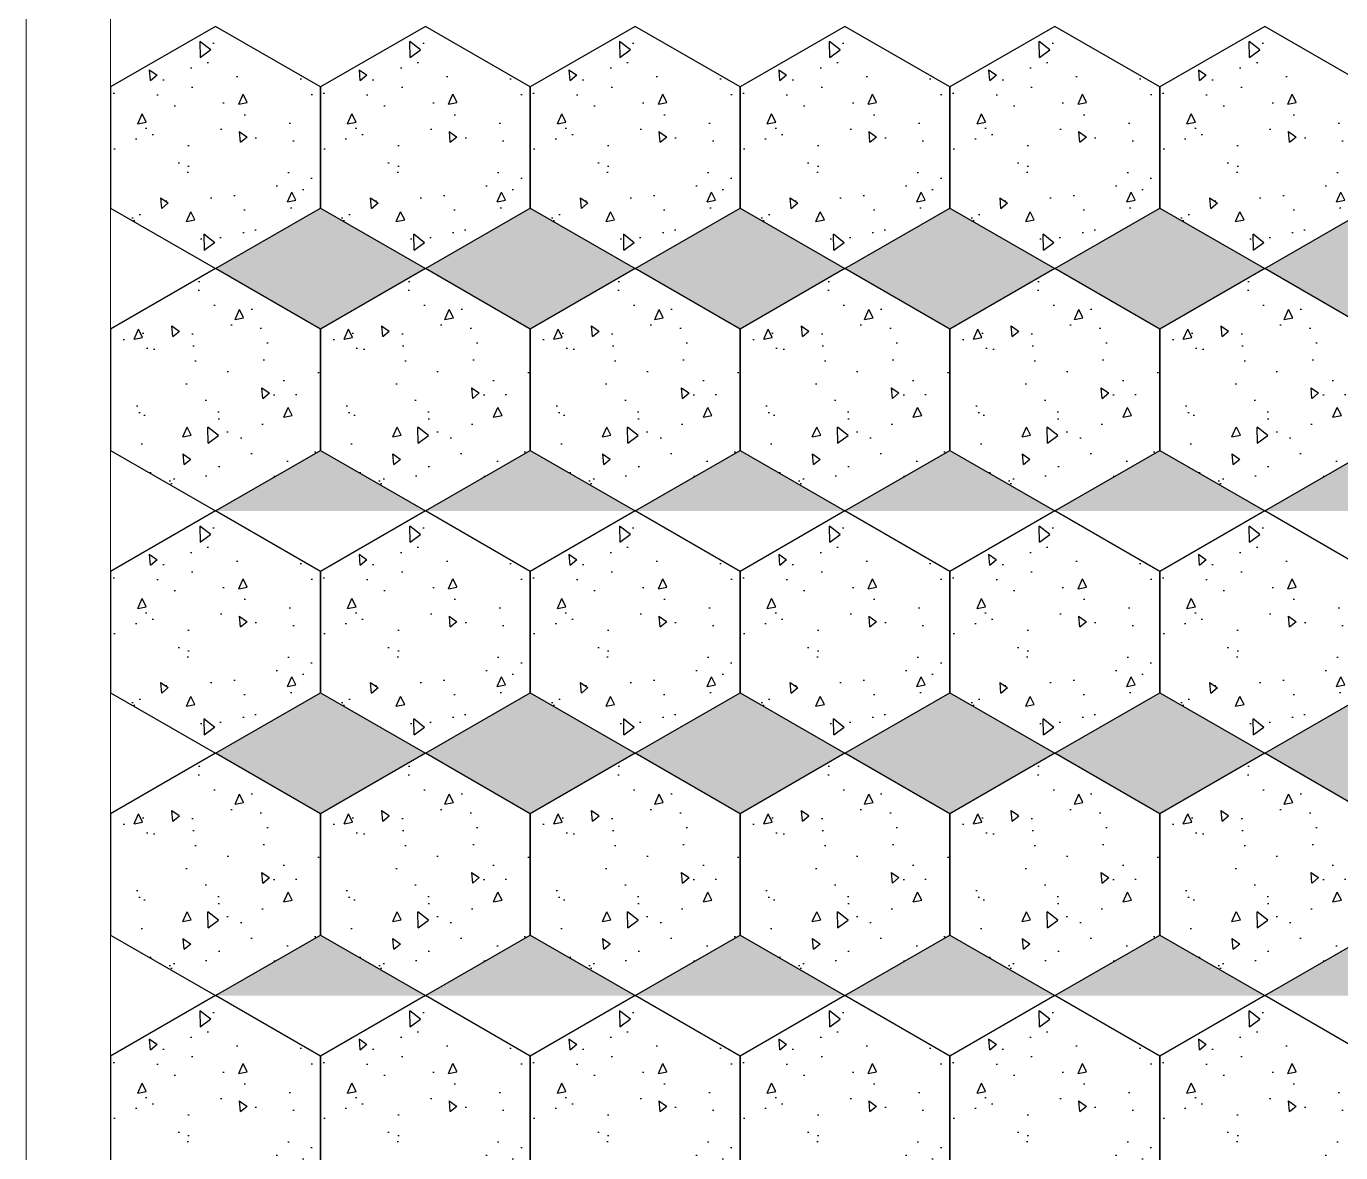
# Model space of a CAD drawing. Header units: millimetres. Extents: x 86441 to 190201, y 16532 to 98188.
# Drawn here: x 154605 to 155774, y 71362 to 72363 of the extents above; entities that cross this region are included whole.
import ezdxf

# ---------------------------------------------------------------- set-up
doc = ezdxf.new("R2010")
doc.units = ezdxf.units.MM
doc.header["$LTSCALE"] = 0.1

msp = doc.modelspace()

# ---------------------------------------------------------------- hatches: boundary and pattern name
at = {"true_color": 0xa19859, "transparency": 33554687}
h = msp.add_hatch(dxfattribs=at)
h.set_pattern_fill('AR-CONC', color=55, scale=0.5, angle=45)
h.set_pattern_definition([(95, (66395.765, 53084.83), (70.047325, 58.77669), [9.525, -104.775]), (40, (66395.765, 53084.83), (-80.00923, 55.08836), [7.62, -83.82029]), (145.45144, (66401.6, 53089.725), (-9.9619, 113.86505), [8.095, -89.04512]), (91.1842, (66377.8, 53102.79), (110.70512, 80.9767), [14.2875, -157.1625]), (141.63556, (66387.03, 53109.54), (-3.5433, 171.41338), [12.14251, -133.5678]), (36.18415, (66377.8, 53102.79), (-3.5433, 171.41338), [11.42998, -125.72987]), (66, (66391.275, 53107.28), (89.75999, 17.447575), [9.525, -104.775]), (11, (66391.27, 53107.28), (-43.26996, 86.9706), [7.62, -83.82]), (116.45145, (66398.755, 53108.73), (46.49003, 104.41817), [8.095, -89.04497]), (82.5, (66395.765, 53084.827), (-28.802735, 30.986707), [0, -82.804, 0, -85.09, 0, -84.1375]), (52.5, (66395.765, 53084.827), (-11.794864, 59.0435), [0, -48.514, 0, -80.899, 0, -32.0675]), (12.5, (66375.74, 53064.8), (49.963932, 45.913098), [0, -31.75, 0, -99.06, 0, -131.445]), (2.5, (66366.76, 53055.82), (43.381952, 61.361196), [0, -41.275, 0, -65.786, 0, -93.345])])
h.paths.add_polyline_path([(154679.9, 71986.2), (154773.2, 71932.4), (154866.5, 71986.2), (154866.5, 72094), (154773.2, 72147.8), (154679.9, 72094)])
h.paths.add_polyline_path([(154679.9, 72201.7), (154773.2, 72147.8), (154866.5, 72201.7), (154866.5, 72309.4), (154773.2, 72363.2), (154679.9, 72309.4)])
h = msp.add_hatch(dxfattribs=at)
h.set_pattern_fill('AR-CONC', color=55, scale=0.5, angle=45)
h.set_pattern_definition([(95, (66582.33, 53084.83), (70.047325, 58.77669), [9.525, -104.775]), (40, (66582.33, 53084.83), (-80.00923, 55.08836), [7.62, -83.82029]), (145.45144, (66588.17, 53089.725), (-9.9619, 113.86505), [8.095, -89.04512]), (91.1842, (66564.37, 53102.79), (110.70512, 80.9767), [14.2875, -157.1625]), (141.63556, (66573.6, 53109.54), (-3.5433, 171.41338), [12.14251, -133.5678]), (36.18415, (66564.37, 53102.79), (-3.5433, 171.41338), [11.42998, -125.72987]), (66, (66577.84, 53107.28), (89.75999, 17.447575), [9.525, -104.775]), (11, (66577.84, 53107.28), (-43.26996, 86.9706), [7.62, -83.82]), (116.45145, (66585.32, 53108.73), (46.49003, 104.41817), [8.095, -89.04497]), (82.5, (66582.332, 53084.827), (-28.802735, 30.986707), [0, -82.804, 0, -85.09, 0, -84.1375]), (52.5, (66582.33, 53084.827), (-11.794864, 59.0435), [0, -48.514, 0, -80.899, 0, -32.0675]), (12.5, (66562.306, 53064.8), (49.963932, 45.913098), [0, -31.75, 0, -99.06, 0, -131.445]), (2.5, (66553.326, 53055.82), (43.381952, 61.361196), [0, -41.275, 0, -65.786, 0, -93.345])])
h.paths.add_polyline_path([(154959.8, 71932.4), (155053.1, 71986.2), (155053.1, 72094), (154959.8, 72147.8), (154866.5, 72094), (154866.5, 71986.2)])
h.paths.add_polyline_path([(154866.5, 72201.7), (154959.8, 72147.8), (155053.1, 72201.7), (155053.1, 72309.4), (154959.8, 72363.2), (154866.5, 72309.4)])
h = msp.add_hatch(dxfattribs=at)
h.set_pattern_fill('AR-CONC', color=55, scale=0.5, angle=45)
h.set_pattern_definition([(95, (66768.9, 53084.83), (70.047325, 58.77669), [9.525, -104.775]), (40, (66768.9, 53084.83), (-80.00923, 55.08836), [7.62, -83.82029]), (145.45144, (66774.74, 53089.725), (-9.9619, 113.86505), [8.095, -89.04512]), (91.1842, (66750.94, 53102.79), (110.70512, 80.9767), [14.2875, -157.1625]), (141.63556, (66760.16, 53109.54), (-3.5433, 171.41338), [12.14251, -133.5678]), (36.18415, (66750.94, 53102.79), (-3.5433, 171.41338), [11.42998, -125.72987]), (66, (66764.41, 53107.28), (89.75999, 17.447575), [9.525, -104.775]), (11, (66764.41, 53107.28), (-43.26996, 86.9706), [7.62, -83.82]), (116.45145, (66771.89, 53108.73), (46.49003, 104.41817), [8.095, -89.04497]), (82.5, (66768.9, 53084.827), (-28.802735, 30.986707), [0, -82.804, 0, -85.09, 0, -84.1375]), (52.5, (66768.9, 53084.827), (-11.794864, 59.0435), [0, -48.514, 0, -80.899, 0, -32.0675]), (12.5, (66748.874, 53064.8), (49.963932, 45.913098), [0, -31.75, 0, -99.06, 0, -131.445]), (2.5, (66739.894, 53055.82), (43.381952, 61.361196), [0, -41.275, 0, -65.786, 0, -93.345])])
h.paths.add_polyline_path([(155053.1, 71986.2), (155146.4, 71932.4), (155239.6, 71986.2), (155239.6, 72094), (155146.4, 72147.8), (155053.1, 72094)])
h.paths.add_polyline_path([(155053.1, 72201.7), (155146.4, 72147.8), (155239.6, 72201.7), (155239.6, 72309.4), (155146.4, 72363.2), (155053.1, 72309.4)])
h = msp.add_hatch(dxfattribs=at)
h.set_pattern_fill('AR-CONC', color=55, scale=0.5, angle=45)
h.set_pattern_definition([(95, (66955.47, 53084.83), (70.047325, 58.77669), [9.525, -104.775]), (40, (66955.47, 53084.83), (-80.00923, 55.08836), [7.62, -83.82029]), (145.45144, (66961.305, 53089.725), (-9.9619, 113.86505), [8.095, -89.04512]), (91.1842, (66937.51, 53102.79), (110.70512, 80.9767), [14.2875, -157.1625]), (141.63556, (66946.73, 53109.54), (-3.5433, 171.41338), [12.14251, -133.5678]), (36.18415, (66937.5, 53102.79), (-3.5433, 171.41338), [11.42998, -125.72987]), (66, (66950.98, 53107.28), (89.75999, 17.447575), [9.525, -104.775]), (11, (66950.98, 53107.28), (-43.26996, 86.9706), [7.62, -83.82]), (116.45145, (66958.46, 53108.73), (46.49003, 104.41817), [8.095, -89.04497]), (82.5, (66955.467, 53084.827), (-28.802735, 30.986707), [0, -82.804, 0, -85.09, 0, -84.1375]), (52.5, (66955.467, 53084.827), (-11.794864, 59.0435), [0, -48.514, 0, -80.899, 0, -32.0675]), (12.5, (66935.44, 53064.8), (49.963932, 45.913098), [0, -31.75, 0, -99.06, 0, -131.445]), (2.5, (66926.46, 53055.82), (43.381952, 61.361196), [0, -41.275, 0, -65.786, 0, -93.345])])
h.paths.add_polyline_path([(155332.9, 71932.4), (155426.2, 71986.2), (155426.2, 72094), (155332.9, 72147.8), (155239.6, 72094), (155239.6, 71986.2)])
h.paths.add_polyline_path([(155239.6, 72201.7), (155332.9, 72147.8), (155426.2, 72201.7), (155426.2, 72309.4), (155332.9, 72363.2), (155239.6, 72309.4)])
h = msp.add_hatch(dxfattribs=at)
h.set_pattern_fill('AR-CONC', color=55, scale=0.5, angle=45)
h.set_pattern_definition([(95, (67142.035, 53084.83), (70.047325, 58.77669), [9.525, -104.775]), (40, (67142.035, 53084.83), (-80.00923, 55.08836), [7.62, -83.82029]), (145.45144, (67147.87, 53089.725), (-9.9619, 113.86505), [8.095, -89.04512]), (91.1842, (67124.07, 53102.79), (110.70512, 80.9767), [14.2875, -157.1625]), (141.63556, (67133.3, 53109.54), (-3.5433, 171.41338), [12.14251, -133.5678]), (36.18415, (67124.07, 53102.79), (-3.5433, 171.41338), [11.42998, -125.72987]), (66, (67137.545, 53107.28), (89.75999, 17.447575), [9.525, -104.775]), (11, (67137.545, 53107.28), (-43.26996, 86.9706), [7.62, -83.82]), (116.45145, (67145.025, 53108.73), (46.49003, 104.41817), [8.095, -89.04497]), (82.5, (67142.035, 53084.827), (-28.802735, 30.986707), [0, -82.804, 0, -85.09, 0, -84.1375]), (52.5, (67142.035, 53084.827), (-11.794864, 59.0435), [0, -48.514, 0, -80.899, 0, -32.0675]), (12.5, (67122.01, 53064.8), (49.963932, 45.913098), [0, -31.75, 0, -99.06, 0, -131.445]), (2.5, (67113.03, 53055.82), (43.381952, 61.361196), [0, -41.275, 0, -65.786, 0, -93.345])])
h.paths.add_polyline_path([(155426.2, 71986.2), (155519.5, 71932.4), (155612.8, 71986.2), (155612.8, 72094), (155519.5, 72147.8), (155426.2, 72094)])
h.paths.add_polyline_path([(155426.2, 72201.7), (155519.5, 72147.8), (155612.8, 72201.7), (155612.8, 72309.4), (155519.5, 72363.2), (155426.2, 72309.4)])
h = msp.add_hatch(dxfattribs=at)
h.set_pattern_fill('AR-CONC', color=55, scale=0.5, angle=45)
h.set_pattern_definition([(95, (67328.6, 53084.83), (70.047325, 58.77669), [9.525, -104.775]), (40, (67328.6, 53084.83), (-80.00923, 55.08836), [7.62, -83.82029]), (145.45144, (67334.44, 53089.725), (-9.9619, 113.86505), [8.095, -89.04512]), (91.1842, (67310.64, 53102.79), (110.70512, 80.9767), [14.2875, -157.1625]), (141.63556, (67319.87, 53109.54), (-3.5433, 171.41338), [12.14251, -133.5678]), (36.18415, (67310.64, 53102.79), (-3.5433, 171.41338), [11.42998, -125.72987]), (66, (67324.11, 53107.28), (89.75999, 17.447575), [9.525, -104.775]), (11, (67324.11, 53107.28), (-43.26996, 86.9706), [7.62, -83.82]), (116.45145, (67331.59, 53108.73), (46.49003, 104.41817), [8.095, -89.04497]), (82.5, (67328.602, 53084.827), (-28.802735, 30.986707), [0, -82.804, 0, -85.09, 0, -84.1375]), (52.5, (67328.602, 53084.827), (-11.794864, 59.0435), [0, -48.514, 0, -80.899, 0, -32.0675]), (12.5, (67308.577, 53064.8), (49.963932, 45.913098), [0, -31.75, 0, -99.06, 0, -131.445]), (2.5, (67299.596, 53055.82), (43.381952, 61.361196), [0, -41.275, 0, -65.786, 0, -93.345])])
h.paths.add_polyline_path([(155706.1, 71932.4), (155799.3, 71986.2), (155799.3, 72094), (155706.1, 72147.8), (155612.8, 72094), (155612.8, 71986.2)])
h.paths.add_polyline_path([(155612.8, 72201.7), (155706.1, 72147.8), (155799.3, 72201.7), (155799.3, 72309.4), (155706.1, 72363.2), (155612.8, 72309.4)])
at = {"true_color": 0xffffff, "transparency": 33554687}
h = msp.add_hatch(color=7, dxfattribs=at)
h.dxf.hatch_style = 1
h.set_gradient(color1=(114, 89, 52), color2=(161, 152, 89))
h.paths.add_polyline_path([(154866.5, 72201.7), (154773.2, 72147.8), (154866.5, 72094), (154959.8, 72147.8)])
h.paths.add_polyline_path([(154866.5, 71986.2), (154773.2, 71932.4), (154959.8, 71932.4)])
h = msp.add_hatch(color=7, dxfattribs=at)
h.dxf.hatch_style = 1
h.set_gradient(color1=(114, 89, 52), color2=(161, 152, 89))
h.paths.add_polyline_path([(155146.4, 72147.8), (155053.1, 72201.7), (154959.8, 72147.8), (155053.1, 72094)])
h.paths.add_polyline_path([(155053.1, 71986.2), (154959.8, 71932.4), (155146.4, 71932.4)])
h = msp.add_hatch(color=7, dxfattribs=at)
h.dxf.hatch_style = 1
h.set_gradient(color1=(114, 89, 52), color2=(161, 152, 89))
h.paths.add_polyline_path([(155239.6, 72201.7), (155146.4, 72147.8), (155239.6, 72094), (155332.9, 72147.8)])
h.paths.add_polyline_path([(155239.6, 71986.2), (155146.4, 71932.4), (155332.9, 71932.4)])
h = msp.add_hatch(color=7, dxfattribs=at)
h.dxf.hatch_style = 1
h.set_gradient(color1=(114, 89, 52), color2=(161, 152, 89))
h.paths.add_polyline_path([(155519.5, 72147.8), (155426.2, 72201.7), (155332.9, 72147.8), (155426.2, 72094)])
h.paths.add_polyline_path([(155426.2, 71986.2), (155332.9, 71932.4), (155519.5, 71932.4)])
h = msp.add_hatch(color=7, dxfattribs=at)
h.dxf.hatch_style = 1
h.set_gradient(color1=(114, 89, 52), color2=(161, 152, 89))
h.paths.add_polyline_path([(155612.8, 72201.7), (155519.5, 72147.8), (155612.8, 72094), (155706.1, 72147.8)])
h.paths.add_polyline_path([(155612.8, 71986.2), (155519.5, 71932.4), (155706.1, 71932.4)])
h = msp.add_hatch(color=7, dxfattribs=at)
h.dxf.hatch_style = 1
h.set_gradient(color1=(114, 89, 52), color2=(161, 152, 89))
h.paths.add_polyline_path([(155892.6, 72147.8), (155799.3, 72201.7), (155706.1, 72147.8), (155799.3, 72094)])
h.paths.add_polyline_path([(155799.3, 71986.2), (155706.1, 71932.4), (155892.6, 71932.4)])
at = {"true_color": 0xa19859, "transparency": 33554687}
h = msp.add_hatch(dxfattribs=at)
h.set_pattern_fill('AR-CONC', color=55, scale=0.5, angle=45)
h.set_pattern_definition([(95, (66395.765, 52653.97), (70.047325, 58.77669), [9.525, -104.775]), (40, (66395.765, 52653.97), (-80.00923, 55.08836), [7.62, -83.82029]), (145.45144, (66401.6, 52658.87), (-9.9619, 113.86505), [8.095, -89.04512]), (91.1842, (66377.8, 52671.93), (110.70512, 80.9767), [14.2875, -157.1625]), (141.63556, (66387.03, 52678.68), (-3.5433, 171.41338), [12.14251, -133.5678]), (36.18415, (66377.8, 52671.93), (-3.5433, 171.41338), [11.42998, -125.72987]), (66, (66391.275, 52676.42), (89.75999, 17.447575), [9.525, -104.775]), (11, (66391.27, 52676.42), (-43.26996, 86.9706), [7.62, -83.82]), (116.45145, (66398.755, 52677.87), (46.49003, 104.41817), [8.095, -89.04497]), (82.5, (66395.765, 52653.968), (-28.802735, 30.986707), [0, -82.804, 0, -85.09, 0, -84.1375]), (52.5, (66395.765, 52653.97), (-11.794864, 59.0435), [0, -48.514, 0, -80.899, 0, -32.0675]), (12.5, (66375.74, 52633.942), (49.963932, 45.913098), [0, -31.75, 0, -99.06, 0, -131.445]), (2.5, (66366.76, 52624.96), (43.381952, 61.361196), [0, -41.275, 0, -65.786, 0, -93.345])])
h.paths.add_polyline_path([(154679.9, 71555.4), (154773.2, 71501.5), (154866.5, 71555.4), (154866.5, 71663.1), (154773.2, 71717), (154679.9, 71663.1)])
h.paths.add_polyline_path([(154679.9, 71770.8), (154773.2, 71717), (154866.5, 71770.8), (154866.5, 71878.5), (154773.2, 71932.4), (154679.9, 71878.5)])
h = msp.add_hatch(dxfattribs=at)
h.set_pattern_fill('AR-CONC', color=55, scale=0.5, angle=45)
h.set_pattern_definition([(95, (66582.33, 52653.97), (70.047325, 58.77669), [9.525, -104.775]), (40, (66582.33, 52653.97), (-80.00923, 55.08836), [7.62, -83.82029]), (145.45144, (66588.17, 52658.87), (-9.9619, 113.86505), [8.095, -89.04512]), (91.1842, (66564.37, 52671.93), (110.70512, 80.9767), [14.2875, -157.1625]), (141.63556, (66573.6, 52678.68), (-3.5433, 171.41338), [12.14251, -133.5678]), (36.18415, (66564.37, 52671.93), (-3.5433, 171.41338), [11.42998, -125.72987]), (66, (66577.84, 52676.42), (89.75999, 17.447575), [9.525, -104.775]), (11, (66577.84, 52676.42), (-43.26996, 86.9706), [7.62, -83.82]), (116.45145, (66585.32, 52677.87), (46.49003, 104.41817), [8.095, -89.04497]), (82.5, (66582.332, 52653.968), (-28.802735, 30.986707), [0, -82.804, 0, -85.09, 0, -84.1375]), (52.5, (66582.33, 52653.97), (-11.794864, 59.0435), [0, -48.514, 0, -80.899, 0, -32.0675]), (12.5, (66562.306, 52633.942), (49.963932, 45.913098), [0, -31.75, 0, -99.06, 0, -131.445]), (2.5, (66553.326, 52624.96), (43.381952, 61.361196), [0, -41.275, 0, -65.786, 0, -93.345])])
h.paths.add_polyline_path([(154866.5, 71555.4), (154959.8, 71501.5), (155053.1, 71555.4), (155053.1, 71663.1), (154959.8, 71717), (154866.5, 71663.1)])
h.paths.add_polyline_path([(154959.8, 71717), (155053.1, 71770.8), (155053.1, 71878.5), (154959.8, 71932.4), (154866.5, 71878.5), (154866.5, 71770.8)])
h = msp.add_hatch(dxfattribs=at)
h.set_pattern_fill('AR-CONC', color=55, scale=0.5, angle=45)
h.set_pattern_definition([(95, (66768.9, 52653.97), (70.047325, 58.77669), [9.525, -104.775]), (40, (66768.9, 52653.97), (-80.00923, 55.08836), [7.62, -83.82029]), (145.45144, (66774.74, 52658.87), (-9.9619, 113.86505), [8.095, -89.04512]), (91.1842, (66750.94, 52671.93), (110.70512, 80.9767), [14.2875, -157.1625]), (141.63556, (66760.16, 52678.68), (-3.5433, 171.41338), [12.14251, -133.5678]), (36.18415, (66750.94, 52671.93), (-3.5433, 171.41338), [11.42998, -125.72987]), (66, (66764.41, 52676.42), (89.75999, 17.447575), [9.525, -104.775]), (11, (66764.41, 52676.42), (-43.26996, 86.9706), [7.62, -83.82]), (116.45145, (66771.89, 52677.87), (46.49003, 104.41817), [8.095, -89.04497]), (82.5, (66768.9, 52653.968), (-28.802735, 30.986707), [0, -82.804, 0, -85.09, 0, -84.1375]), (52.5, (66768.9, 52653.97), (-11.794864, 59.0435), [0, -48.514, 0, -80.899, 0, -32.0675]), (12.5, (66748.874, 52633.942), (49.963932, 45.913098), [0, -31.75, 0, -99.06, 0, -131.445]), (2.5, (66739.894, 52624.96), (43.381952, 61.361196), [0, -41.275, 0, -65.786, 0, -93.345])])
h.paths.add_polyline_path([(155053.1, 71555.4), (155146.4, 71501.5), (155239.6, 71555.4), (155239.6, 71663.1), (155146.4, 71717), (155053.1, 71663.1)])
h.paths.add_polyline_path([(155053.1, 71770.8), (155146.4, 71717), (155239.6, 71770.8), (155239.6, 71878.5), (155146.4, 71932.4), (155053.1, 71878.5)])
h = msp.add_hatch(dxfattribs=at)
h.set_pattern_fill('AR-CONC', color=55, scale=0.5, angle=45)
h.set_pattern_definition([(95, (66955.47, 52653.97), (70.047325, 58.77669), [9.525, -104.775]), (40, (66955.47, 52653.97), (-80.00923, 55.08836), [7.62, -83.82029]), (145.45144, (66961.305, 52658.87), (-9.9619, 113.86505), [8.095, -89.04512]), (91.1842, (66937.51, 52671.93), (110.70512, 80.9767), [14.2875, -157.1625]), (141.63556, (66946.73, 52678.68), (-3.5433, 171.41338), [12.14251, -133.5678]), (36.18415, (66937.5, 52671.93), (-3.5433, 171.41338), [11.42998, -125.72987]), (66, (66950.98, 52676.42), (89.75999, 17.447575), [9.525, -104.775]), (11, (66950.98, 52676.42), (-43.26996, 86.9706), [7.62, -83.82]), (116.45145, (66958.46, 52677.87), (46.49003, 104.41817), [8.095, -89.04497]), (82.5, (66955.467, 52653.968), (-28.802735, 30.986707), [0, -82.804, 0, -85.09, 0, -84.1375]), (52.5, (66955.467, 52653.97), (-11.794864, 59.0435), [0, -48.514, 0, -80.899, 0, -32.0675]), (12.5, (66935.44, 52633.942), (49.963932, 45.913098), [0, -31.75, 0, -99.06, 0, -131.445]), (2.5, (66926.46, 52624.96), (43.381952, 61.361196), [0, -41.275, 0, -65.786, 0, -93.345])])
h.paths.add_polyline_path([(155239.6, 71555.4), (155332.9, 71501.5), (155426.2, 71555.4), (155426.2, 71663.1), (155332.9, 71717), (155239.6, 71663.1)])
h.paths.add_polyline_path([(155332.9, 71717), (155426.2, 71770.8), (155426.2, 71878.5), (155332.9, 71932.4), (155239.6, 71878.5), (155239.6, 71770.8)])
h = msp.add_hatch(dxfattribs=at)
h.set_pattern_fill('AR-CONC', color=55, scale=0.5, angle=45)
h.set_pattern_definition([(95, (67142.035, 52653.97), (70.047325, 58.77669), [9.525, -104.775]), (40, (67142.035, 52653.97), (-80.00923, 55.08836), [7.62, -83.82029]), (145.45144, (67147.87, 52658.87), (-9.9619, 113.86505), [8.095, -89.04512]), (91.1842, (67124.07, 52671.93), (110.70512, 80.9767), [14.2875, -157.1625]), (141.63556, (67133.3, 52678.68), (-3.5433, 171.41338), [12.14251, -133.5678]), (36.18415, (67124.07, 52671.93), (-3.5433, 171.41338), [11.42998, -125.72987]), (66, (67137.545, 52676.42), (89.75999, 17.447575), [9.525, -104.775]), (11, (67137.545, 52676.42), (-43.26996, 86.9706), [7.62, -83.82]), (116.45145, (67145.025, 52677.87), (46.49003, 104.41817), [8.095, -89.04497]), (82.5, (67142.035, 52653.968), (-28.802735, 30.986707), [0, -82.804, 0, -85.09, 0, -84.1375]), (52.5, (67142.035, 52653.97), (-11.794864, 59.0435), [0, -48.514, 0, -80.899, 0, -32.0675]), (12.5, (67122.01, 52633.942), (49.963932, 45.913098), [0, -31.75, 0, -99.06, 0, -131.445]), (2.5, (67113.03, 52624.96), (43.381952, 61.361196), [0, -41.275, 0, -65.786, 0, -93.345])])
h.paths.add_polyline_path([(155426.2, 71555.4), (155519.5, 71501.5), (155612.8, 71555.4), (155612.8, 71663.1), (155519.5, 71717), (155426.2, 71663.1)])
h.paths.add_polyline_path([(155426.2, 71770.8), (155519.5, 71717), (155612.8, 71770.8), (155612.8, 71878.5), (155519.5, 71932.4), (155426.2, 71878.5)])
h = msp.add_hatch(dxfattribs=at)
h.set_pattern_fill('AR-CONC', color=55, scale=0.5, angle=45)
h.set_pattern_definition([(95, (67328.6, 52653.97), (70.047325, 58.77669), [9.525, -104.775]), (40, (67328.6, 52653.97), (-80.00923, 55.08836), [7.62, -83.82029]), (145.45144, (67334.44, 52658.87), (-9.9619, 113.86505), [8.095, -89.04512]), (91.1842, (67310.64, 52671.93), (110.70512, 80.9767), [14.2875, -157.1625]), (141.63556, (67319.87, 52678.68), (-3.5433, 171.41338), [12.14251, -133.5678]), (36.18415, (67310.64, 52671.93), (-3.5433, 171.41338), [11.42998, -125.72987]), (66, (67324.11, 52676.42), (89.75999, 17.447575), [9.525, -104.775]), (11, (67324.11, 52676.42), (-43.26996, 86.9706), [7.62, -83.82]), (116.45145, (67331.59, 52677.87), (46.49003, 104.41817), [8.095, -89.04497]), (82.5, (67328.602, 52653.968), (-28.802735, 30.986707), [0, -82.804, 0, -85.09, 0, -84.1375]), (52.5, (67328.602, 52653.97), (-11.794864, 59.0435), [0, -48.514, 0, -80.899, 0, -32.0675]), (12.5, (67308.577, 52633.942), (49.963932, 45.913098), [0, -31.75, 0, -99.06, 0, -131.445]), (2.5, (67299.596, 52624.96), (43.381952, 61.361196), [0, -41.275, 0, -65.786, 0, -93.345])])
h.paths.add_polyline_path([(155612.8, 71555.4), (155706.1, 71501.5), (155799.3, 71555.4), (155799.3, 71663.1), (155706.1, 71717), (155612.8, 71663.1)])
h.paths.add_polyline_path([(155706.1, 71717), (155799.3, 71770.8), (155799.3, 71878.5), (155706.1, 71932.4), (155612.8, 71878.5), (155612.8, 71770.8)])
at = {"true_color": 0xffffff, "transparency": 33554687}
h = msp.add_hatch(color=7, dxfattribs=at)
h.dxf.hatch_style = 1
h.set_gradient(color1=(114, 89, 52), color2=(161, 152, 89))
h.paths.add_polyline_path([(154866.5, 71770.8), (154773.2, 71717), (154866.5, 71663.1), (154959.8, 71717)])
h.paths.add_polyline_path([(154866.5, 71555.4), (154773.2, 71501.5), (154959.8, 71501.5)])
h = msp.add_hatch(color=7, dxfattribs=at)
h.dxf.hatch_style = 1
h.set_gradient(color1=(114, 89, 52), color2=(161, 152, 89))
h.paths.add_polyline_path([(155146.4, 71717), (155053.1, 71770.8), (154959.8, 71717), (155053.1, 71663.1)])
h.paths.add_polyline_path([(155053.1, 71555.4), (154959.8, 71501.5), (155146.4, 71501.5)])
h = msp.add_hatch(color=7, dxfattribs=at)
h.dxf.hatch_style = 1
h.set_gradient(color1=(114, 89, 52), color2=(161, 152, 89))
h.paths.add_polyline_path([(155239.6, 71770.8), (155146.4, 71717), (155239.6, 71663.1), (155332.9, 71717)])
h.paths.add_polyline_path([(155239.6, 71555.4), (155146.4, 71501.5), (155332.9, 71501.5)])
h = msp.add_hatch(color=7, dxfattribs=at)
h.dxf.hatch_style = 1
h.set_gradient(color1=(114, 89, 52), color2=(161, 152, 89))
h.paths.add_polyline_path([(155519.5, 71717), (155426.2, 71770.8), (155332.9, 71717), (155426.2, 71663.1)])
h.paths.add_polyline_path([(155426.2, 71555.4), (155332.9, 71501.5), (155519.5, 71501.5)])
h = msp.add_hatch(color=7, dxfattribs=at)
h.dxf.hatch_style = 1
h.set_gradient(color1=(114, 89, 52), color2=(161, 152, 89))
h.paths.add_polyline_path([(155612.8, 71770.8), (155519.5, 71717), (155612.8, 71663.1), (155706.1, 71717)])
h.paths.add_polyline_path([(155612.8, 71555.4), (155519.5, 71501.5), (155706.1, 71501.5)])
h = msp.add_hatch(color=7, dxfattribs=at)
h.dxf.hatch_style = 1
h.set_gradient(color1=(114, 89, 52), color2=(161, 152, 89))
h.paths.add_polyline_path([(155892.6, 71717), (155799.3, 71770.8), (155706.1, 71717), (155799.3, 71663.1)])
h.paths.add_polyline_path([(155799.3, 71555.4), (155706.1, 71501.5), (155892.6, 71501.5)])
at = {"true_color": 0xa19859, "transparency": 33554687}
h = msp.add_hatch(dxfattribs=at)
h.set_pattern_fill('AR-CONC', color=55, scale=0.5, angle=45)
h.set_pattern_definition([(95, (66395.765, 52223.11), (70.047325, 58.77669), [9.525, -104.775]), (40, (66395.765, 52223.11), (-80.00923, 55.08836), [7.62, -83.82029]), (145.45144, (66401.6, 52228.01), (-9.9619, 113.86505), [8.095, -89.04512]), (91.1842, (66377.8, 52241.07), (110.70512, 80.9767), [14.2875, -157.1625]), (141.63556, (66387.03, 52247.82), (-3.5433, 171.41338), [12.14251, -133.5678]), (36.18415, (66377.8, 52241.07), (-3.5433, 171.41338), [11.42998, -125.72987]), (66, (66391.275, 52245.56), (89.75999, 17.447575), [9.525, -104.775]), (11, (66391.27, 52245.56), (-43.26996, 86.9706), [7.62, -83.82]), (116.45145, (66398.755, 52247.01), (46.49003, 104.41817), [8.095, -89.04497]), (82.5, (66395.765, 52223.11), (-28.802735, 30.986707), [0, -82.804, 0, -85.09, 0, -84.1375]), (52.5, (66395.765, 52223.11), (-11.794864, 59.0435), [0, -48.514, 0, -80.899, 0, -32.0675]), (12.5, (66375.74, 52203.083), (49.963932, 45.913098), [0, -31.75, 0, -99.06, 0, -131.445]), (2.5, (66366.76, 52194.1), (43.381952, 61.361196), [0, -41.275, 0, -65.786, 0, -93.345])])
h.paths.add_polyline_path([(154679.9, 71124.5), (154773.2, 71070.7), (154866.5, 71124.5), (154866.5, 71232.2), (154773.2, 71286.1), (154679.9, 71232.2)])
h.paths.add_polyline_path([(154679.9, 71340), (154773.2, 71286.1), (154866.5, 71340), (154866.5, 71447.7), (154773.2, 71501.5), (154679.9, 71447.7)])
h = msp.add_hatch(dxfattribs=at)
h.set_pattern_fill('AR-CONC', color=55, scale=0.5, angle=45)
h.set_pattern_definition([(95, (66582.33, 52223.11), (70.047325, 58.77669), [9.525, -104.775]), (40, (66582.33, 52223.11), (-80.00923, 55.08836), [7.62, -83.82029]), (145.45144, (66588.17, 52228.01), (-9.9619, 113.86505), [8.095, -89.04512]), (91.1842, (66564.37, 52241.07), (110.70512, 80.9767), [14.2875, -157.1625]), (141.63556, (66573.6, 52247.82), (-3.5433, 171.41338), [12.14251, -133.5678]), (36.18415, (66564.37, 52241.07), (-3.5433, 171.41338), [11.42998, -125.72987]), (66, (66577.84, 52245.56), (89.75999, 17.447575), [9.525, -104.775]), (11, (66577.84, 52245.56), (-43.26996, 86.9706), [7.62, -83.82]), (116.45145, (66585.32, 52247.01), (46.49003, 104.41817), [8.095, -89.04497]), (82.5, (66582.332, 52223.11), (-28.802735, 30.986707), [0, -82.804, 0, -85.09, 0, -84.1375]), (52.5, (66582.33, 52223.11), (-11.794864, 59.0435), [0, -48.514, 0, -80.899, 0, -32.0675]), (12.5, (66562.306, 52203.083), (49.963932, 45.913098), [0, -31.75, 0, -99.06, 0, -131.445]), (2.5, (66553.326, 52194.1), (43.381952, 61.361196), [0, -41.275, 0, -65.786, 0, -93.345])])
h.paths.add_polyline_path([(154866.5, 71124.5), (154959.8, 71070.7), (155053.1, 71124.5), (155053.1, 71232.2), (154959.8, 71286.1), (154866.5, 71232.2)])
h.paths.add_polyline_path([(154866.5, 71340), (154959.8, 71286.1), (155053.1, 71340), (155053.1, 71447.7), (154959.8, 71501.5), (154866.5, 71447.7)])
h = msp.add_hatch(dxfattribs=at)
h.set_pattern_fill('AR-CONC', color=55, scale=0.5, angle=45)
h.set_pattern_definition([(95, (66768.9, 52223.11), (70.047325, 58.77669), [9.525, -104.775]), (40, (66768.9, 52223.11), (-80.00923, 55.08836), [7.62, -83.82029]), (145.45144, (66774.74, 52228.01), (-9.9619, 113.86505), [8.095, -89.04512]), (91.1842, (66750.94, 52241.07), (110.70512, 80.9767), [14.2875, -157.1625]), (141.63556, (66760.16, 52247.82), (-3.5433, 171.41338), [12.14251, -133.5678]), (36.18415, (66750.94, 52241.07), (-3.5433, 171.41338), [11.42998, -125.72987]), (66, (66764.41, 52245.56), (89.75999, 17.447575), [9.525, -104.775]), (11, (66764.41, 52245.56), (-43.26996, 86.9706), [7.62, -83.82]), (116.45145, (66771.89, 52247.01), (46.49003, 104.41817), [8.095, -89.04497]), (82.5, (66768.9, 52223.11), (-28.802735, 30.986707), [0, -82.804, 0, -85.09, 0, -84.1375]), (52.5, (66768.9, 52223.11), (-11.794864, 59.0435), [0, -48.514, 0, -80.899, 0, -32.0675]), (12.5, (66748.874, 52203.083), (49.963932, 45.913098), [0, -31.75, 0, -99.06, 0, -131.445]), (2.5, (66739.894, 52194.1), (43.381952, 61.361196), [0, -41.275, 0, -65.786, 0, -93.345])])
h.paths.add_polyline_path([(155053.1, 71124.5), (155146.4, 71070.7), (155239.6, 71124.5), (155239.6, 71232.2), (155146.4, 71286.1), (155053.1, 71232.2)])
h.paths.add_polyline_path([(155053.1, 71340), (155146.4, 71286.1), (155239.6, 71340), (155239.6, 71447.7), (155146.4, 71501.5), (155053.1, 71447.7)])
h = msp.add_hatch(dxfattribs=at)
h.set_pattern_fill('AR-CONC', color=55, scale=0.5, angle=45)
h.set_pattern_definition([(95, (66955.47, 52223.11), (70.047325, 58.77669), [9.525, -104.775]), (40, (66955.47, 52223.11), (-80.00923, 55.08836), [7.62, -83.82029]), (145.45144, (66961.305, 52228.01), (-9.9619, 113.86505), [8.095, -89.04512]), (91.1842, (66937.51, 52241.07), (110.70512, 80.9767), [14.2875, -157.1625]), (141.63556, (66946.73, 52247.82), (-3.5433, 171.41338), [12.14251, -133.5678]), (36.18415, (66937.5, 52241.07), (-3.5433, 171.41338), [11.42998, -125.72987]), (66, (66950.98, 52245.56), (89.75999, 17.447575), [9.525, -104.775]), (11, (66950.98, 52245.56), (-43.26996, 86.9706), [7.62, -83.82]), (116.45145, (66958.46, 52247.01), (46.49003, 104.41817), [8.095, -89.04497]), (82.5, (66955.467, 52223.11), (-28.802735, 30.986707), [0, -82.804, 0, -85.09, 0, -84.1375]), (52.5, (66955.467, 52223.11), (-11.794864, 59.0435), [0, -48.514, 0, -80.899, 0, -32.0675]), (12.5, (66935.44, 52203.083), (49.963932, 45.913098), [0, -31.75, 0, -99.06, 0, -131.445]), (2.5, (66926.46, 52194.1), (43.381952, 61.361196), [0, -41.275, 0, -65.786, 0, -93.345])])
h.paths.add_polyline_path([(155239.6, 71124.5), (155332.9, 71070.7), (155426.2, 71124.5), (155426.2, 71232.2), (155332.9, 71286.1), (155239.6, 71232.2)])
h.paths.add_polyline_path([(155239.6, 71340), (155332.9, 71286.1), (155426.2, 71340), (155426.2, 71447.7), (155332.9, 71501.5), (155239.6, 71447.7)])
h = msp.add_hatch(dxfattribs=at)
h.set_pattern_fill('AR-CONC', color=55, scale=0.5, angle=45)
h.set_pattern_definition([(95, (67142.035, 52223.11), (70.047325, 58.77669), [9.525, -104.775]), (40, (67142.035, 52223.11), (-80.00923, 55.08836), [7.62, -83.82029]), (145.45144, (67147.87, 52228.01), (-9.9619, 113.86505), [8.095, -89.04512]), (91.1842, (67124.07, 52241.07), (110.70512, 80.9767), [14.2875, -157.1625]), (141.63556, (67133.3, 52247.82), (-3.5433, 171.41338), [12.14251, -133.5678]), (36.18415, (67124.07, 52241.07), (-3.5433, 171.41338), [11.42998, -125.72987]), (66, (67137.545, 52245.56), (89.75999, 17.447575), [9.525, -104.775]), (11, (67137.545, 52245.56), (-43.26996, 86.9706), [7.62, -83.82]), (116.45145, (67145.025, 52247.01), (46.49003, 104.41817), [8.095, -89.04497]), (82.5, (67142.035, 52223.11), (-28.802735, 30.986707), [0, -82.804, 0, -85.09, 0, -84.1375]), (52.5, (67142.035, 52223.11), (-11.794864, 59.0435), [0, -48.514, 0, -80.899, 0, -32.0675]), (12.5, (67122.01, 52203.083), (49.963932, 45.913098), [0, -31.75, 0, -99.06, 0, -131.445]), (2.5, (67113.03, 52194.1), (43.381952, 61.361196), [0, -41.275, 0, -65.786, 0, -93.345])])
h.paths.add_polyline_path([(155426.2, 71124.5), (155519.5, 71070.7), (155612.8, 71124.5), (155612.8, 71232.2), (155519.5, 71286.1), (155426.2, 71232.2)])
h.paths.add_polyline_path([(155426.2, 71340), (155519.5, 71286.1), (155612.8, 71340), (155612.8, 71447.7), (155519.5, 71501.5), (155426.2, 71447.7)])
h = msp.add_hatch(dxfattribs=at)
h.set_pattern_fill('AR-CONC', color=55, scale=0.5, angle=45)
h.set_pattern_definition([(95, (67328.6, 52223.11), (70.047325, 58.77669), [9.525, -104.775]), (40, (67328.6, 52223.11), (-80.00923, 55.08836), [7.62, -83.82029]), (145.45144, (67334.44, 52228.01), (-9.9619, 113.86505), [8.095, -89.04512]), (91.1842, (67310.64, 52241.07), (110.70512, 80.9767), [14.2875, -157.1625]), (141.63556, (67319.87, 52247.82), (-3.5433, 171.41338), [12.14251, -133.5678]), (36.18415, (67310.64, 52241.07), (-3.5433, 171.41338), [11.42998, -125.72987]), (66, (67324.11, 52245.56), (89.75999, 17.447575), [9.525, -104.775]), (11, (67324.11, 52245.56), (-43.26996, 86.9706), [7.62, -83.82]), (116.45145, (67331.59, 52247.01), (46.49003, 104.41817), [8.095, -89.04497]), (82.5, (67328.602, 52223.11), (-28.802735, 30.986707), [0, -82.804, 0, -85.09, 0, -84.1375]), (52.5, (67328.602, 52223.11), (-11.794864, 59.0435), [0, -48.514, 0, -80.899, 0, -32.0675]), (12.5, (67308.577, 52203.083), (49.963932, 45.913098), [0, -31.75, 0, -99.06, 0, -131.445]), (2.5, (67299.596, 52194.1), (43.381952, 61.361196), [0, -41.275, 0, -65.786, 0, -93.345])])
h.paths.add_polyline_path([(155612.8, 71124.5), (155706.1, 71070.7), (155799.3, 71124.5), (155799.3, 71232.2), (155706.1, 71286.1), (155612.8, 71232.2)])
h.paths.add_polyline_path([(155612.8, 71340), (155706.1, 71286.1), (155799.3, 71340), (155799.3, 71447.7), (155706.1, 71501.5), (155612.8, 71447.7)])

# ---------------------------------------------------------------- linework, layer by layer
at = {"color": 4, "lineweight": 18, "transparency": 33554687}
for p, q in [((154604.9, 75144), (154604.9, 67910)), ((154679.9, 75144), (154679.9, 70209))]:
    msp.add_line(p, q, dxfattribs=at)
at = {"color": 7, "true_color": 0xffffff, "transparency": 33554687}
for points in [[(154773.2, 72363.2), (154679.9, 72309.4), (154679.9, 72201.7), (154773.2, 72147.8), (154866.5, 72201.7), (154866.5, 72309.4), (154773.2, 72363.2)], [(154773.2, 72363.2), (154679.9, 72309.4), (154679.9, 72201.7), (154773.2, 72147.8), (154866.5, 72201.7), (154866.5, 72309.4), (154773.2, 72363.2)], [(154959.8, 72363.2), (154866.5, 72309.4), (154866.5, 72201.7), (154959.8, 72147.8), (155053.1, 72201.7), (155053.1, 72309.4), (154959.8, 72363.2)], [(154959.8, 72363.2), (154866.5, 72309.4), (154866.5, 72201.7), (154959.8, 72147.8), (155053.1, 72201.7), (155053.1, 72309.4), (154959.8, 72363.2)], [(155146.4, 72363.2), (155053.1, 72309.4), (155053.1, 72201.7), (155146.4, 72147.8), (155239.6, 72201.7), (155239.6, 72309.4), (155146.4, 72363.2)], [(155146.4, 72363.2), (155053.1, 72309.4), (155053.1, 72201.7), (155146.4, 72147.8), (155239.6, 72201.7), (155239.6, 72309.4), (155146.4, 72363.2)], [(155332.9, 72363.2), (155239.6, 72309.4), (155239.6, 72201.7), (155332.9, 72147.8), (155426.2, 72201.7), (155426.2, 72309.4), (155332.9, 72363.2)], [(155332.9, 72363.2), (155239.6, 72309.4), (155239.6, 72201.7), (155332.9, 72147.8), (155426.2, 72201.7), (155426.2, 72309.4), (155332.9, 72363.2)], [(155519.5, 72363.2), (155426.2, 72309.4), (155426.2, 72201.7), (155519.5, 72147.8), (155612.8, 72201.7), (155612.8, 72309.4), (155519.5, 72363.2)], [(155519.5, 72363.2), (155426.2, 72309.4), (155426.2, 72201.7), (155519.5, 72147.8), (155612.8, 72201.7), (155612.8, 72309.4), (155519.5, 72363.2)], [(155706.1, 72363.2), (155612.8, 72309.4), (155612.8, 72201.7), (155706.1, 72147.8), (155799.3, 72201.7), (155799.3, 72309.4), (155706.1, 72363.2)], [(155706.1, 72363.2), (155612.8, 72309.4), (155612.8, 72201.7), (155706.1, 72147.8), (155799.3, 72201.7), (155799.3, 72309.4), (155706.1, 72363.2)], [(154773.2, 72147.8), (154679.9, 72094), (154679.9, 71986.2), (154773.2, 71932.4), (154866.5, 71986.2), (154866.5, 72094), (154773.2, 72147.8)], [(154773.2, 72147.8), (154679.9, 72094), (154679.9, 71986.2), (154773.2, 71932.4), (154866.5, 71986.2), (154866.5, 72094), (154773.2, 72147.8)], [(154959.8, 72147.8), (154866.5, 72094), (154866.5, 71986.2), (154959.8, 71932.4), (155053.1, 71986.2), (155053.1, 72094), (154959.8, 72147.8)], [(154959.8, 72147.8), (154866.5, 72094), (154866.5, 71986.2), (154959.8, 71932.4), (155053.1, 71986.2), (155053.1, 72094), (154959.8, 72147.8)], [(155146.4, 72147.8), (155053.1, 72094), (155053.1, 71986.2), (155146.4, 71932.4), (155239.6, 71986.2), (155239.6, 72094), (155146.4, 72147.8)], [(155146.4, 72147.8), (155053.1, 72094), (155053.1, 71986.2), (155146.4, 71932.4), (155239.6, 71986.2), (155239.6, 72094), (155146.4, 72147.8)], [(155332.9, 72147.8), (155239.6, 72094), (155239.6, 71986.2), (155332.9, 71932.4), (155426.2, 71986.2), (155426.2, 72094), (155332.9, 72147.8)], [(155332.9, 72147.8), (155239.6, 72094), (155239.6, 71986.2), (155332.9, 71932.4), (155426.2, 71986.2), (155426.2, 72094), (155332.9, 72147.8)], [(155519.5, 72147.8), (155426.2, 72094), (155426.2, 71986.2), (155519.5, 71932.4), (155612.8, 71986.2), (155612.8, 72094), (155519.5, 72147.8)], [(155519.5, 72147.8), (155426.2, 72094), (155426.2, 71986.2), (155519.5, 71932.4), (155612.8, 71986.2), (155612.8, 72094), (155519.5, 72147.8)], [(155706.1, 72147.8), (155612.8, 72094), (155612.8, 71986.2), (155706.1, 71932.4), (155799.3, 71986.2), (155799.3, 72094), (155706.1, 72147.8)], [(155706.1, 72147.8), (155612.8, 72094), (155612.8, 71986.2), (155706.1, 71932.4), (155799.3, 71986.2), (155799.3, 72094), (155706.1, 72147.8)], [(154773.2, 71932.4), (154679.9, 71878.5), (154679.9, 71770.8), (154773.2, 71717), (154866.5, 71770.8), (154866.5, 71878.5), (154773.2, 71932.4)], [(154773.2, 71932.4), (154679.9, 71878.5), (154679.9, 71770.8), (154773.2, 71717), (154866.5, 71770.8), (154866.5, 71878.5), (154773.2, 71932.4)], [(154959.8, 71932.4), (154866.5, 71878.5), (154866.5, 71770.8), (154959.8, 71717), (155053.1, 71770.8), (155053.1, 71878.5), (154959.8, 71932.4)], [(154959.8, 71932.4), (154866.5, 71878.5), (154866.5, 71770.8), (154959.8, 71717), (155053.1, 71770.8), (155053.1, 71878.5), (154959.8, 71932.4)], [(155146.4, 71932.4), (155053.1, 71878.5), (155053.1, 71770.8), (155146.4, 71717), (155239.6, 71770.8), (155239.6, 71878.5), (155146.4, 71932.4)], [(155146.4, 71932.4), (155053.1, 71878.5), (155053.1, 71770.8), (155146.4, 71717), (155239.6, 71770.8), (155239.6, 71878.5), (155146.4, 71932.4)], [(155332.9, 71932.4), (155239.6, 71878.5), (155239.6, 71770.8), (155332.9, 71717), (155426.2, 71770.8), (155426.2, 71878.5), (155332.9, 71932.4)], [(155332.9, 71932.4), (155239.6, 71878.5), (155239.6, 71770.8), (155332.9, 71717), (155426.2, 71770.8), (155426.2, 71878.5), (155332.9, 71932.4)], [(155519.5, 71932.4), (155426.2, 71878.5), (155426.2, 71770.8), (155519.5, 71717), (155612.8, 71770.8), (155612.8, 71878.5), (155519.5, 71932.4)], [(155519.5, 71932.4), (155426.2, 71878.5), (155426.2, 71770.8), (155519.5, 71717), (155612.8, 71770.8), (155612.8, 71878.5), (155519.5, 71932.4)], [(155706.1, 71932.4), (155612.8, 71878.5), (155612.8, 71770.8), (155706.1, 71717), (155799.3, 71770.8), (155799.3, 71878.5), (155706.1, 71932.4)], [(155706.1, 71932.4), (155612.8, 71878.5), (155612.8, 71770.8), (155706.1, 71717), (155799.3, 71770.8), (155799.3, 71878.5), (155706.1, 71932.4)], [(154773.2, 71717), (154679.9, 71663.1), (154679.9, 71555.4), (154773.2, 71501.5), (154866.5, 71555.4), (154866.5, 71663.1), (154773.2, 71717)], [(154773.2, 71717), (154679.9, 71663.1), (154679.9, 71555.4), (154773.2, 71501.5), (154866.5, 71555.4), (154866.5, 71663.1), (154773.2, 71717)], [(154959.8, 71717), (154866.5, 71663.1), (154866.5, 71555.4), (154959.8, 71501.5), (155053.1, 71555.4), (155053.1, 71663.1), (154959.8, 71717)], [(154959.8, 71717), (154866.5, 71663.1), (154866.5, 71555.4), (154959.8, 71501.5), (155053.1, 71555.4), (155053.1, 71663.1), (154959.8, 71717)], [(155146.4, 71717), (155053.1, 71663.1), (155053.1, 71555.4), (155146.4, 71501.5), (155239.6, 71555.4), (155239.6, 71663.1), (155146.4, 71717)], [(155146.4, 71717), (155053.1, 71663.1), (155053.1, 71555.4), (155146.4, 71501.5), (155239.6, 71555.4), (155239.6, 71663.1), (155146.4, 71717)], [(155332.9, 71717), (155239.6, 71663.1), (155239.6, 71555.4), (155332.9, 71501.5), (155426.2, 71555.4), (155426.2, 71663.1), (155332.9, 71717)], [(155332.9, 71717), (155239.6, 71663.1), (155239.6, 71555.4), (155332.9, 71501.5), (155426.2, 71555.4), (155426.2, 71663.1), (155332.9, 71717)], [(155519.5, 71717), (155426.2, 71663.1), (155426.2, 71555.4), (155519.5, 71501.5), (155612.8, 71555.4), (155612.8, 71663.1), (155519.5, 71717)], [(155519.5, 71717), (155426.2, 71663.1), (155426.2, 71555.4), (155519.5, 71501.5), (155612.8, 71555.4), (155612.8, 71663.1), (155519.5, 71717)], [(155706.1, 71717), (155612.8, 71663.1), (155612.8, 71555.4), (155706.1, 71501.5), (155799.3, 71555.4), (155799.3, 71663.1), (155706.1, 71717)], [(155706.1, 71717), (155612.8, 71663.1), (155612.8, 71555.4), (155706.1, 71501.5), (155799.3, 71555.4), (155799.3, 71663.1), (155706.1, 71717)], [(154773.2, 71501.5), (154679.9, 71447.7), (154679.9, 71340), (154773.2, 71286.1), (154866.5, 71340), (154866.5, 71447.7), (154773.2, 71501.5)], [(154773.2, 71501.5), (154679.9, 71447.7), (154679.9, 71340), (154773.2, 71286.1), (154866.5, 71340), (154866.5, 71447.7), (154773.2, 71501.5)], [(154959.8, 71501.5), (154866.5, 71447.7), (154866.5, 71340), (154959.8, 71286.1), (155053.1, 71340), (155053.1, 71447.7), (154959.8, 71501.5)], [(154959.8, 71501.5), (154866.5, 71447.7), (154866.5, 71340), (154959.8, 71286.1), (155053.1, 71340), (155053.1, 71447.7), (154959.8, 71501.5)], [(155146.4, 71501.5), (155053.1, 71447.7), (155053.1, 71340), (155146.4, 71286.1), (155239.6, 71340), (155239.6, 71447.7), (155146.4, 71501.5)], [(155146.4, 71501.5), (155053.1, 71447.7), (155053.1, 71340), (155146.4, 71286.1), (155239.6, 71340), (155239.6, 71447.7), (155146.4, 71501.5)], [(155332.9, 71501.5), (155239.6, 71447.7), (155239.6, 71340), (155332.9, 71286.1), (155426.2, 71340), (155426.2, 71447.7), (155332.9, 71501.5)], [(155332.9, 71501.5), (155239.6, 71447.7), (155239.6, 71340), (155332.9, 71286.1), (155426.2, 71340), (155426.2, 71447.7), (155332.9, 71501.5)], [(155519.5, 71501.5), (155426.2, 71447.7), (155426.2, 71340), (155519.5, 71286.1), (155612.8, 71340), (155612.8, 71447.7), (155519.5, 71501.5)], [(155519.5, 71501.5), (155426.2, 71447.7), (155426.2, 71340), (155519.5, 71286.1), (155612.8, 71340), (155612.8, 71447.7), (155519.5, 71501.5)], [(155706.1, 71501.5), (155612.8, 71447.7), (155612.8, 71340), (155706.1, 71286.1), (155799.3, 71340), (155799.3, 71447.7), (155706.1, 71501.5)], [(155706.1, 71501.5), (155612.8, 71447.7), (155612.8, 71340), (155706.1, 71286.1), (155799.3, 71340), (155799.3, 71447.7), (155706.1, 71501.5)]]:
    msp.add_lwpolyline(points, dxfattribs=at)

doc.saveas('drawing.dxf')
